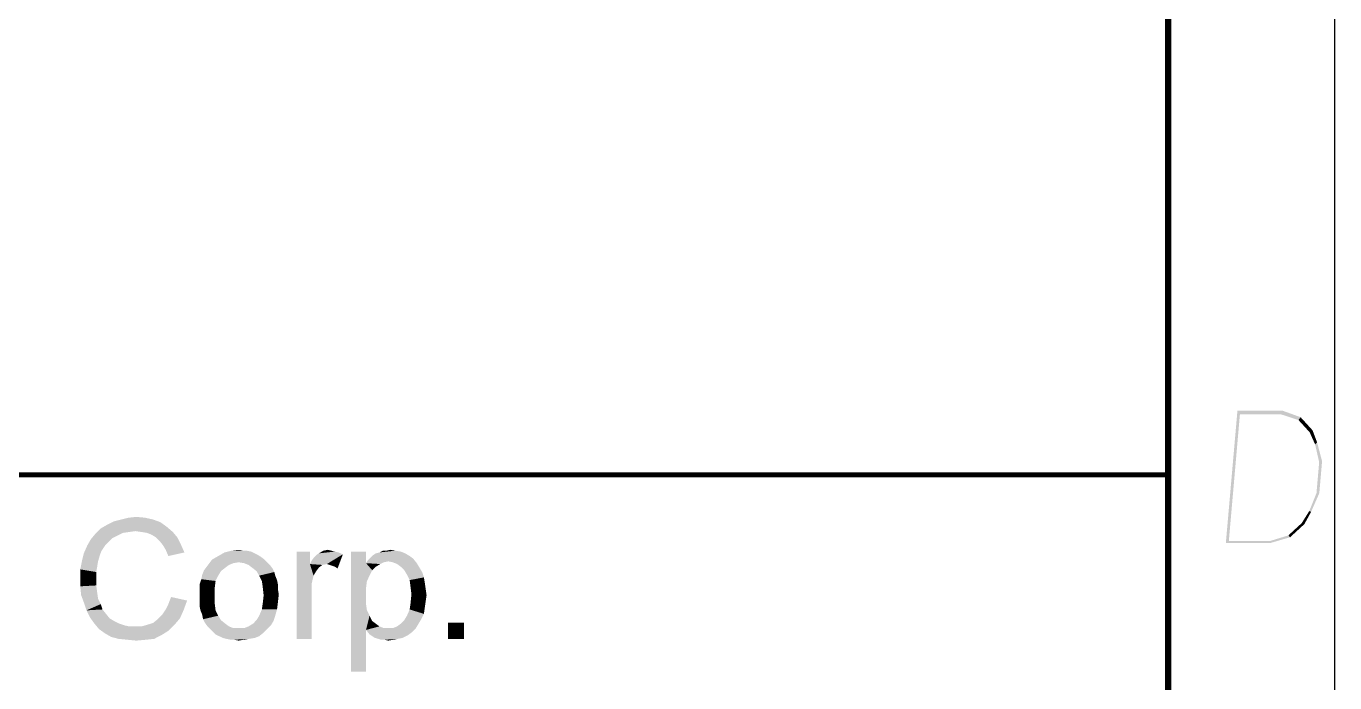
# Model space of a CAD drawing. Header units: millimetres. Extents: x 0 to 297, y 0 to 210.
# Drawn here: x 255.62 to 297, y 26.77 to 47.53 of the extents above; entities that cross this region are included whole.
import ezdxf

# ---------------------------------------------------------------- set-up
doc = ezdxf.new("R2010")
doc.units = ezdxf.units.MM
doc.header["$LTSCALE"] = 16.335
doc.layers.get('0').update_dxf_attribs({"linetype": 'CONTINUOUS'})

msp = doc.modelspace()

# ---------------------------------------------------------------- linework, layer by layer
at = {"color": 7, "linetype": 'Continuous'}
msp.add_line((297, 0), (297, 210), dxfattribs=at)
for points, const_width in [([(291.734, 204.558), (291.734, 5.348)], 0.2), ([(179.434, 33.348), (291.734, 33.348)], 0.15)]:
    msp.add_lwpolyline(points, dxfattribs=dict(at, const_width=const_width))
for points in [[(293.999, 35.259), (293.555, 31.198), (293.921, 35.378)], [(293.999, 35.259), (293.649, 31.257), (293.555, 31.198)], [(293.921, 35.378), (295.344, 35.378), (293.999, 35.259)], [(295.304, 35.259), (293.999, 35.259), (295.344, 35.378)], [(295.304, 35.259), (295.344, 35.378), (295.919, 35.17)], [(295.919, 35.17), (295.851, 35.081), (295.304, 35.259)], [(295.851, 35.081), (295.919, 35.17), (296.297, 34.755)], [(296.297, 34.755), (296.203, 34.696), (295.851, 35.081)], [(296.203, 34.696), (296.297, 34.755), (296.441, 34.37)], [(296.441, 34.37), (296.377, 34.311), (296.203, 34.696)], [(296.377, 34.311), (296.441, 34.37), (296.597, 33.777)], [(296.597, 33.777), (296.505, 33.747), (296.377, 34.311)], [(296.42, 32.769), (296.505, 33.747), (296.597, 33.777)], [(296.42, 32.769), (296.597, 33.777), (296.509, 32.769)], [(296.509, 32.769), (296.193, 32.206), (296.42, 32.769)], [(296.193, 32.206), (296.509, 32.769), (296.249, 32.176)], [(259.867, 31.851), (258.178, 31.766), (258.403, 31.879)], [(259.642, 31.935), (258.403, 31.879), (258.629, 31.935)], [(258.403, 31.879), (259.642, 31.935), (259.867, 31.851)], [(259.389, 31.992), (258.629, 31.935), (258.854, 31.992)], [(258.629, 31.935), (259.389, 31.992), (259.642, 31.935)], [(258.854, 31.992), (259.107, 32.02), (259.389, 31.992)], [(296.249, 32.176), (295.952, 31.821), (296.193, 32.206)], [(295.952, 31.821), (296.249, 32.176), (296.038, 31.791)], [(258.516, 31.429), (257.672, 31.316), (257.812, 31.485)], [(259.079, 31.569), (257.812, 31.485), (257.981, 31.654)], [(259.079, 31.569), (258.882, 31.541), (257.812, 31.485)], [(258.882, 31.541), (258.685, 31.513), (257.812, 31.485)], [(257.812, 31.485), (258.685, 31.513), (258.516, 31.429)], [(260.064, 31.71), (257.981, 31.654), (258.178, 31.766)], [(259.079, 31.569), (257.981, 31.654), (260.064, 31.71)], [(258.178, 31.766), (259.867, 31.851), (260.064, 31.71)], [(259.276, 31.541), (259.079, 31.569), (260.064, 31.71)], [(259.276, 31.541), (260.064, 31.71), (260.261, 31.541)], [(260.261, 31.541), (259.445, 31.513), (259.276, 31.541)], [(259.586, 31.457), (259.445, 31.513), (260.261, 31.541)], [(259.726, 31.372), (259.586, 31.457), (260.261, 31.541)], [(259.726, 31.372), (260.261, 31.541), (260.402, 31.372)], [(296.038, 31.791), (295.532, 31.435), (295.952, 31.821)], [(295.532, 31.435), (296.038, 31.791), (295.587, 31.376)], [(258.122, 31.119), (258.009, 30.95), (257.446, 30.866)], [(258.122, 31.119), (257.446, 30.866), (257.559, 31.119)], [(258.235, 31.232), (257.559, 31.119), (257.672, 31.316)], [(257.559, 31.119), (258.235, 31.232), (258.122, 31.119)], [(258.516, 31.429), (258.347, 31.344), (257.672, 31.316)], [(257.672, 31.316), (258.347, 31.344), (258.235, 31.232)], [(260.402, 31.372), (259.839, 31.26), (259.726, 31.372)], [(259.839, 31.26), (260.402, 31.372), (260.515, 31.147)], [(260.515, 31.147), (259.952, 31.119), (259.839, 31.26)], [(260.036, 30.978), (259.952, 31.119), (260.515, 31.147)], [(260.036, 30.978), (260.515, 31.147), (260.627, 30.894)], [(293.649, 31.257), (294.954, 31.257), (293.555, 31.198)], [(294.978, 31.198), (293.555, 31.198), (294.954, 31.257)], [(295.587, 31.376), (294.954, 31.257), (295.532, 31.435)], [(294.954, 31.257), (295.587, 31.376), (294.978, 31.198)], [(257.897, 30.612), (257.334, 30.359), (257.39, 30.64)], [(257.953, 30.809), (257.39, 30.64), (257.446, 30.866)], [(257.39, 30.64), (257.953, 30.809), (257.897, 30.612)], [(257.446, 30.866), (258.009, 30.95), (257.953, 30.809)], [(260.627, 30.894), (260.12, 30.781), (260.036, 30.978)], [(263.16, 30.669), (262.344, 30.584), (261.415, 30.556)], [(263.16, 30.669), (261.415, 30.556), (261.5, 30.669)], [(263.048, 30.753), (261.5, 30.669), (261.697, 30.781)], [(261.5, 30.669), (263.048, 30.753), (263.16, 30.669)], [(262.851, 30.866), (261.697, 30.781), (261.894, 30.894)], [(262.851, 30.866), (262.963, 30.809), (261.697, 30.781)], [(261.697, 30.781), (262.963, 30.809), (263.048, 30.753)], [(262.598, 30.95), (262.738, 30.922), (261.894, 30.894)], [(262.485, 30.95), (262.598, 30.95), (261.894, 30.894)], [(262.485, 30.95), (261.894, 30.894), (262.119, 30.95)], [(261.894, 30.894), (262.738, 30.922), (262.851, 30.866)], [(262.119, 30.95), (262.344, 30.978), (262.485, 30.95)], [(262.344, 30.584), (263.16, 30.669), (263.245, 30.584)], [(264.596, 30.922), (264.596, 30.528), (264.174, 28.163)], [(264.596, 30.922), (264.174, 28.163), (264.174, 30.922)], [(264.596, 30.528), (264.652, 30.64), (265.638, 30.837)], [(265.131, 30.528), (264.596, 30.528), (265.638, 30.837)], [(264.652, 30.64), (264.737, 30.753), (265.638, 30.837)], [(264.737, 30.753), (264.793, 30.809), (265.638, 30.837)], [(265.638, 30.837), (264.793, 30.809), (264.878, 30.866)], [(265.272, 30.95), (265.384, 30.922), (264.878, 30.866)], [(265.272, 30.95), (264.878, 30.866), (265.018, 30.95)], [(265.384, 30.922), (265.497, 30.894), (264.878, 30.866)], [(264.878, 30.866), (265.497, 30.894), (265.638, 30.837)], [(265.018, 30.95), (265.159, 30.978), (265.272, 30.95)], [(265.215, 30.5), (265.131, 30.528), (265.638, 30.837)], [(265.3, 30.472), (265.215, 30.5), (265.638, 30.837)], [(265.384, 30.443), (265.3, 30.472), (265.638, 30.837)], [(265.384, 30.443), (265.638, 30.837), (265.469, 30.387)], [(266.369, 30.922), (266.369, 30.556), (265.891, 27.122)], [(266.369, 30.922), (265.891, 27.122), (265.891, 30.922)], [(267.073, 30.612), (266.369, 30.556), (266.426, 30.64)], [(267.861, 30.697), (266.426, 30.64), (266.51, 30.725)], [(267.073, 30.612), (266.426, 30.64), (267.861, 30.697)], [(267.749, 30.781), (266.51, 30.725), (266.595, 30.809)], [(266.51, 30.725), (267.749, 30.781), (267.861, 30.697)], [(267.608, 30.866), (266.595, 30.809), (266.679, 30.866)], [(266.595, 30.809), (267.608, 30.866), (267.749, 30.781)], [(266.679, 30.866), (266.792, 30.894), (267.467, 30.922)], [(266.679, 30.866), (267.467, 30.922), (267.608, 30.866)], [(267.298, 30.95), (267.467, 30.922), (266.792, 30.894)], [(267.017, 30.95), (267.298, 30.95), (266.792, 30.894)], [(267.017, 30.95), (266.792, 30.894), (266.904, 30.95)], [(267.017, 30.95), (267.129, 30.978), (267.298, 30.95)], [(267.214, 30.584), (267.073, 30.612), (267.861, 30.697)], [(267.214, 30.584), (267.861, 30.697), (267.974, 30.556)], [(257.897, 30.612), (257.869, 30.443), (257.334, 30.359)], [(257.334, 30.359), (257.869, 30.443), (257.84, 30.275)], [(257.84, 30.275), (257.334, 30.077), (257.334, 30.359)], [(257.334, 30.077), (257.84, 30.275), (257.84, 30.077)], [(261.781, 30.303), (261.19, 30.19), (261.246, 30.331)], [(261.19, 30.19), (261.781, 30.303), (261.697, 30.162)], [(261.922, 30.415), (261.246, 30.331), (261.331, 30.443)], [(261.246, 30.331), (261.922, 30.415), (261.781, 30.303)], [(262.175, 30.556), (262.035, 30.5), (261.331, 30.443)], [(262.175, 30.556), (261.331, 30.443), (261.415, 30.556)], [(261.331, 30.443), (262.035, 30.5), (261.922, 30.415)], [(261.415, 30.556), (262.344, 30.584), (262.175, 30.556)], [(263.245, 30.584), (262.513, 30.556), (262.344, 30.584)], [(262.654, 30.5), (262.513, 30.556), (263.245, 30.584)], [(262.654, 30.5), (263.245, 30.584), (263.329, 30.5)], [(263.329, 30.5), (262.766, 30.415), (262.654, 30.5)], [(262.766, 30.415), (263.329, 30.5), (263.414, 30.387)], [(263.414, 30.387), (262.907, 30.303), (262.766, 30.415)], [(262.907, 30.303), (263.414, 30.387), (263.47, 30.275)], [(263.47, 30.275), (262.992, 30.162), (262.907, 30.303)], [(262.992, 30.162), (263.47, 30.275), (263.498, 30.162)], [(264.596, 30.528), (264.709, 30.162), (264.174, 28.163)], [(264.596, 30.528), (265.131, 30.528), (264.99, 30.5)], [(264.596, 30.528), (264.99, 30.5), (264.878, 30.415)], [(264.596, 30.528), (264.878, 30.415), (264.793, 30.303)], [(264.596, 30.528), (264.793, 30.303), (264.709, 30.162)], [(266.369, 30.556), (266.398, 29.993), (265.891, 27.122)], [(267.073, 30.612), (266.932, 30.584), (266.369, 30.556)], [(266.369, 30.556), (266.932, 30.584), (266.82, 30.528)], [(266.369, 30.556), (266.82, 30.528), (266.679, 30.443)], [(266.369, 30.556), (266.679, 30.443), (266.566, 30.331)], [(266.369, 30.556), (266.566, 30.331), (266.398, 29.993)], [(266.566, 30.331), (266.482, 30.162), (266.398, 29.993)], [(267.974, 30.556), (267.355, 30.528), (267.214, 30.584)], [(267.467, 30.443), (267.355, 30.528), (267.974, 30.556)], [(267.467, 30.443), (267.974, 30.556), (268.058, 30.415)], [(268.058, 30.415), (267.58, 30.331), (267.467, 30.443)], [(267.58, 30.331), (268.058, 30.415), (268.143, 30.275)], [(268.143, 30.275), (267.664, 30.19), (267.58, 30.331)], [(267.664, 30.19), (268.143, 30.275), (268.199, 30.106)], [(257.84, 30.077), (257.84, 29.852), (257.334, 29.824)], [(257.84, 30.077), (257.334, 29.824), (257.334, 30.077)], [(257.334, 29.824), (257.84, 29.852), (257.869, 29.627)], [(257.869, 29.627), (257.362, 29.543), (257.334, 29.824)], [(261.612, 29.993), (261.106, 29.88), (261.162, 30.049)], [(261.106, 29.88), (261.612, 29.993), (261.584, 29.768)], [(261.584, 29.768), (261.106, 29.712), (261.106, 29.88)], [(261.697, 30.162), (261.162, 30.049), (261.19, 30.19)], [(261.162, 30.049), (261.697, 30.162), (261.612, 29.993)], [(263.498, 30.162), (263.076, 29.993), (262.992, 30.162)], [(263.498, 30.162), (263.555, 30.021), (263.076, 29.993)], [(263.076, 29.993), (263.555, 30.021), (263.583, 29.88)], [(263.583, 29.88), (263.104, 29.796), (263.076, 29.993)], [(263.104, 29.796), (263.583, 29.88), (263.583, 29.74)], [(263.583, 29.74), (263.132, 29.543), (263.104, 29.796)], [(264.709, 30.162), (264.652, 29.909), (264.174, 28.163)], [(264.652, 29.909), (264.652, 29.599), (264.174, 28.163)], [(266.398, 29.993), (266.369, 29.768), (265.891, 27.122)], [(268.199, 30.106), (267.749, 30.021), (267.664, 30.19)], [(267.749, 30.021), (268.199, 30.106), (268.227, 29.937)], [(268.227, 29.937), (267.777, 29.796), (267.749, 30.021)], [(267.777, 29.796), (268.227, 29.937), (268.255, 29.74)], [(268.255, 29.74), (267.805, 29.571), (267.777, 29.796)], [(257.362, 29.543), (257.869, 29.627), (257.897, 29.43)], [(257.897, 29.43), (257.446, 29.317), (257.362, 29.543)], [(257.446, 29.317), (257.897, 29.43), (257.981, 29.261)], [(260.712, 29.374), (260.12, 29.261), (260.205, 29.486)], [(261.106, 29.543), (261.106, 29.712), (261.584, 29.768)], [(261.106, 29.543), (261.584, 29.768), (261.584, 29.543)], [(261.584, 29.543), (261.106, 29.374), (261.106, 29.543)], [(261.106, 29.374), (261.584, 29.543), (261.584, 29.289)], [(263.583, 29.317), (263.104, 29.289), (263.132, 29.543)], [(263.583, 29.74), (263.611, 29.571), (263.132, 29.543)], [(263.132, 29.543), (263.611, 29.571), (263.583, 29.317)], [(264.174, 28.163), (264.652, 29.599), (264.652, 28.163)], [(266.369, 29.768), (266.369, 29.515), (265.891, 27.122)], [(266.369, 29.515), (266.369, 29.261), (265.891, 27.122)], [(268.283, 29.543), (267.777, 29.289), (267.805, 29.571)], [(268.283, 29.543), (268.255, 29.346), (267.777, 29.289)], [(267.805, 29.571), (268.255, 29.74), (268.283, 29.543)], [(257.981, 29.261), (257.531, 29.064), (257.446, 29.317)], [(257.981, 29.261), (258.038, 29.092), (257.531, 29.064)], [(257.531, 29.064), (258.038, 29.092), (258.15, 28.952)], [(258.15, 28.952), (257.643, 28.839), (257.531, 29.064)], [(260.599, 29.064), (259.923, 28.923), (260.036, 29.092)], [(259.923, 28.923), (260.599, 29.064), (260.486, 28.811)], [(260.036, 29.092), (260.12, 29.261), (260.712, 29.374)], [(260.036, 29.092), (260.712, 29.374), (260.599, 29.064)], [(261.584, 29.289), (261.106, 29.205), (261.106, 29.374)], [(261.134, 29.064), (261.106, 29.205), (261.584, 29.289)], [(261.134, 29.064), (261.584, 29.289), (261.612, 29.064)], [(261.612, 29.064), (261.19, 28.923), (261.134, 29.064)], [(261.19, 28.923), (261.612, 29.064), (261.697, 28.895)], [(263.555, 29.092), (262.992, 28.895), (263.076, 29.092)], [(262.992, 28.895), (263.555, 29.092), (263.498, 28.895)], [(263.076, 29.092), (263.104, 29.289), (263.583, 29.317)], [(263.076, 29.092), (263.583, 29.317), (263.555, 29.092)], [(266.369, 29.261), (266.398, 29.064), (265.891, 27.122)], [(266.398, 29.064), (266.482, 28.895), (265.891, 27.122)], [(268.199, 28.952), (267.664, 28.895), (267.749, 29.092)], [(268.227, 29.149), (267.749, 29.092), (267.777, 29.289)], [(267.749, 29.092), (268.227, 29.149), (268.199, 28.952)], [(267.777, 29.289), (268.255, 29.346), (268.227, 29.149)], [(257.643, 28.839), (258.15, 28.952), (258.263, 28.811)], [(258.263, 28.811), (257.784, 28.642), (257.643, 28.839)], [(258.263, 28.811), (258.403, 28.726), (257.784, 28.642)], [(257.784, 28.642), (258.403, 28.726), (258.572, 28.642)], [(258.572, 28.642), (257.925, 28.473), (257.784, 28.642)], [(258.572, 28.642), (258.741, 28.586), (257.925, 28.473)], [(257.925, 28.473), (259.276, 28.557), (260.318, 28.614)], [(257.925, 28.473), (260.318, 28.614), (260.12, 28.417)], [(258.741, 28.586), (258.882, 28.557), (257.925, 28.473)], [(259.079, 28.557), (259.276, 28.557), (257.925, 28.473)], [(258.882, 28.557), (259.079, 28.557), (257.925, 28.473)], [(260.318, 28.614), (259.276, 28.557), (259.473, 28.614)], [(259.473, 28.614), (259.642, 28.67), (260.486, 28.811)], [(259.473, 28.614), (260.486, 28.811), (260.318, 28.614)], [(259.642, 28.67), (259.783, 28.783), (260.486, 28.811)], [(260.486, 28.811), (259.783, 28.783), (259.923, 28.923)], [(261.697, 28.895), (261.218, 28.783), (261.19, 28.923)], [(261.218, 28.783), (261.697, 28.895), (261.781, 28.755)], [(261.781, 28.755), (261.275, 28.67), (261.218, 28.783)], [(261.275, 28.67), (261.781, 28.755), (261.922, 28.642)], [(261.922, 28.642), (261.359, 28.557), (261.275, 28.67)], [(261.359, 28.557), (261.922, 28.642), (262.035, 28.557)], [(262.035, 28.557), (261.443, 28.473), (261.359, 28.557)], [(262.035, 28.557), (262.175, 28.501), (261.443, 28.473)], [(262.513, 28.501), (262.654, 28.557), (263.358, 28.586)], [(262.513, 28.501), (263.358, 28.586), (263.245, 28.473)], [(263.358, 28.586), (262.654, 28.557), (262.795, 28.642)], [(263.442, 28.726), (262.795, 28.642), (262.907, 28.755)], [(262.795, 28.642), (263.442, 28.726), (263.358, 28.586)], [(263.498, 28.895), (262.907, 28.755), (262.992, 28.895)], [(262.907, 28.755), (263.498, 28.895), (263.442, 28.726)], [(266.482, 28.895), (266.369, 28.445), (265.891, 27.122)], [(266.482, 28.895), (266.566, 28.726), (266.369, 28.445)], [(266.566, 28.726), (266.679, 28.642), (266.369, 28.445)], [(266.679, 28.642), (266.792, 28.557), (266.369, 28.445)], [(266.792, 28.557), (266.932, 28.501), (266.369, 28.445)], [(267.214, 28.501), (267.355, 28.557), (268.03, 28.642)], [(267.214, 28.501), (268.03, 28.642), (267.946, 28.501)], [(268.03, 28.642), (267.355, 28.557), (267.467, 28.642)], [(267.467, 28.642), (267.58, 28.755), (268.115, 28.783)], [(267.467, 28.642), (268.115, 28.783), (268.03, 28.642)], [(268.115, 28.783), (267.58, 28.755), (267.664, 28.895)], [(267.664, 28.895), (268.199, 28.952), (268.115, 28.783)], [(269.466, 28.67), (268.959, 28.163), (268.959, 28.67)], [(268.959, 28.163), (269.466, 28.67), (269.466, 28.163)], [(260.12, 28.417), (258.122, 28.332), (257.925, 28.473)], [(258.122, 28.332), (260.12, 28.417), (259.895, 28.276)], [(259.895, 28.276), (258.319, 28.22), (258.122, 28.332)], [(258.544, 28.163), (258.319, 28.22), (259.895, 28.276)], [(258.544, 28.163), (259.895, 28.276), (259.67, 28.163)], [(259.67, 28.163), (258.826, 28.135), (258.544, 28.163)], [(258.826, 28.135), (259.67, 28.163), (259.417, 28.135)], [(262.344, 28.501), (262.513, 28.501), (261.443, 28.473)], [(262.175, 28.501), (262.344, 28.501), (261.443, 28.473)], [(263.245, 28.473), (261.443, 28.473), (262.513, 28.501)], [(263.245, 28.473), (261.528, 28.389), (261.443, 28.473)], [(261.528, 28.389), (263.245, 28.473), (263.132, 28.36)], [(263.132, 28.36), (261.612, 28.304), (261.528, 28.389)], [(261.725, 28.248), (261.612, 28.304), (263.132, 28.36)], [(261.725, 28.248), (263.132, 28.36), (262.992, 28.248)], [(262.992, 28.248), (261.838, 28.192), (261.725, 28.248)], [(261.838, 28.192), (262.992, 28.248), (262.851, 28.192)], [(262.851, 28.192), (261.95, 28.163), (261.838, 28.192)], [(261.95, 28.163), (262.851, 28.192), (262.682, 28.163)], [(262.682, 28.163), (262.091, 28.135), (261.95, 28.163)], [(262.203, 28.135), (262.091, 28.135), (262.682, 28.163)], [(262.203, 28.135), (262.682, 28.163), (262.513, 28.135)], [(265.891, 27.122), (266.369, 28.445), (266.369, 27.122)], [(266.369, 28.445), (267.946, 28.501), (267.805, 28.36)], [(267.214, 28.501), (267.946, 28.501), (266.369, 28.445)], [(267.073, 28.501), (267.214, 28.501), (266.369, 28.445)], [(266.932, 28.501), (267.073, 28.501), (266.369, 28.445)], [(267.805, 28.36), (266.482, 28.304), (266.369, 28.445)], [(266.482, 28.304), (267.805, 28.36), (267.692, 28.276)], [(267.692, 28.276), (266.651, 28.192), (266.482, 28.304)], [(266.651, 28.192), (267.692, 28.276), (267.523, 28.192)], [(267.523, 28.192), (266.763, 28.163), (266.651, 28.192)], [(266.763, 28.163), (267.523, 28.192), (267.383, 28.163)], [(267.383, 28.163), (266.848, 28.135), (266.763, 28.163)], [(266.96, 28.135), (266.848, 28.135), (267.383, 28.163)], [(266.96, 28.135), (267.383, 28.163), (267.242, 28.135)], [(259.417, 28.135), (259.107, 28.107), (258.826, 28.135)], [(262.513, 28.135), (262.344, 28.107), (262.203, 28.135)], [(267.242, 28.135), (267.073, 28.107), (266.96, 28.135)]]:
    msp.add_solid(points, dxfattribs=at)

doc.saveas('drawing.dxf')
